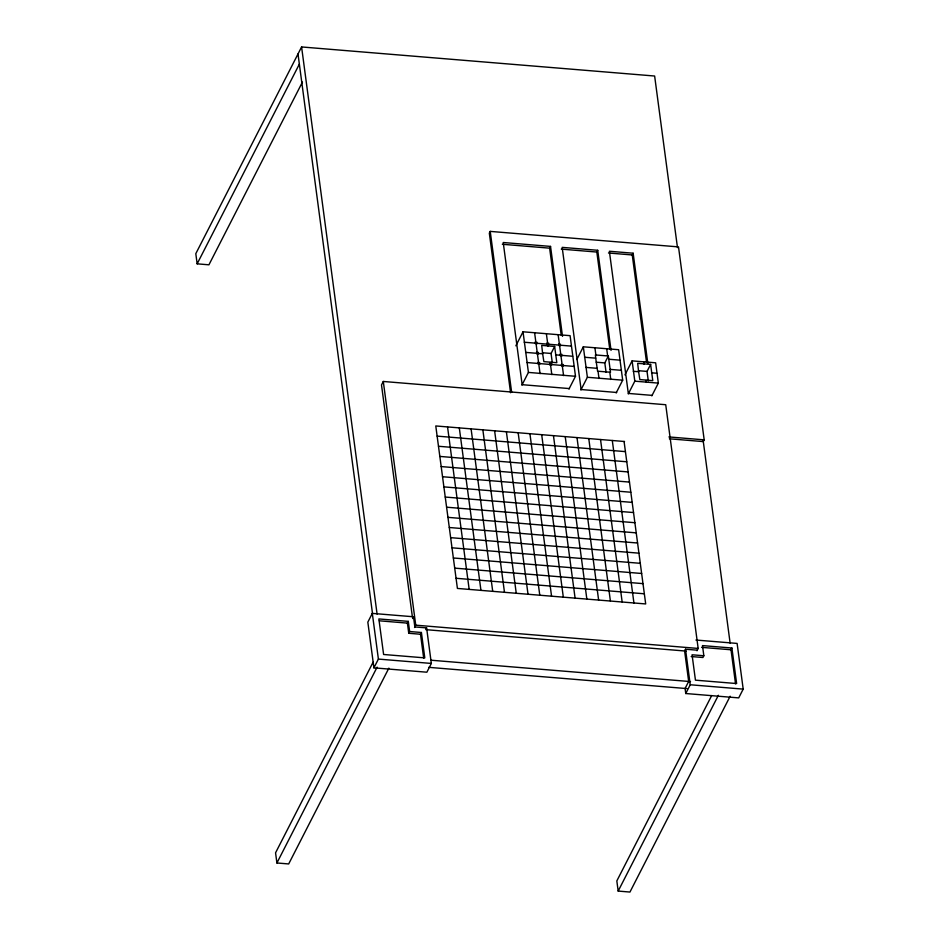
<?xml version="1.0" encoding="UTF-8"?>
<svg xmlns="http://www.w3.org/2000/svg" width="939" height="939" viewBox="0 0 939 939"><rect width="100%" height="100%" fill="white"/><g stroke="black" fill="none" stroke-linecap="round" stroke-linejoin="round"><path stroke-width="1.41" d="M521.908 385.154L528.422 372.419L523.023 331.796L570.09 335.669L575.501 376.293L568.975 389.039M542.648 353.792L541.709 345.388L554.644 346.456L556.815 362.7L543.869 361.632L542.648 353.792L525.582 352.383M580.865 390.014L587.38 377.267L583.33 346.808L618.637 349.719L622.686 380.178L616.172 392.925M595.713 358.158L595.396 354.942L608.343 355.998L610.514 372.255L597.568 371.187L595.713 358.158L584.539 357.243M628.297 393.922L634.811 381.175L632.111 360.869L655.645 362.806L658.345 383.112L651.83 395.859M638.614 371.738L637.675 363.334L650.621 364.402L652.781 380.647L639.835 379.579L638.614 371.738L633.32 371.304M677.477 247.614L654.636 76.024L301.595 46.95L195.805 253.683L197.155 263.836L208.928 264.81L302.44 82.057M197.155 263.836L299.365 64.11M696.984 650.774L698.17 648.438L665.728 404.721L383.3 381.469L381.504 384.967L412.409 617.076M669.401 438.806L703.299 441.6L704.191 439.851L678.51 246.898L490.228 231.393L489.325 233.154L510.57 392.725M561.217 335.2L549.632 248.166L550.536 246.405L503.222 242.508L522.154 384.685L569.457 388.582M372.314 613.39L367.83 622.146L373.91 667.84L426.869 672.207L431.341 663.439L426.611 627.898L414.85 626.935L413.5 616.77L372.314 613.39L378.394 659.084L373.91 667.84M515.851 345.81L523.023 331.796M373.088 662.23L275.561 852.823L276.911 862.976L288.684 863.95L388.875 668.134M276.911 862.976L377.114 667.159M609.763 349.238L596.828 252.051L597.72 250.29L562.179 247.368L581.112 389.532L616.641 392.467M408.747 633.273L407.397 623.12L408.289 621.372L378.863 618.942L383.605 654.483L424.792 657.875L421.411 632.499L409.639 631.524L408.747 633.273L420.508 634.248L421.411 632.499M412.597 618.531L413.5 616.77M552.32 362.935L551.064 353.463L554.644 346.456M414.545 627.51L415.742 625.174L383.3 381.469M425.719 629.646L426.611 627.898M576.804 359.543L583.33 346.808M646.537 362.313L632.252 254.962L633.144 253.213L609.376 251.253L628.308 393.418L652.077 395.378M606.078 372.384L604.81 362.912L608.343 355.998M624.94 374.884L632.111 360.869M648.297 380.882L647.03 371.41L650.621 364.402M697.278 650.187L685.505 649.225L684.613 650.973L688.674 681.432L685.083 688.451L685.763 693.522L738.711 697.888L743.195 689.12L737.115 643.426L695.928 640.034M703.839 655.751L692.066 654.788L695.447 680.165L736.634 683.557L731.904 648.016L702.489 645.598L703.839 655.751L702.935 657.5L691.174 656.537M685.763 693.522L690.235 684.766L685.505 649.225M731.904 648.016L731.011 649.776L701.586 647.347M711.692 695.553L616.829 880.923L618.179 891.076L629.952 892.05L730.155 696.233M618.179 891.076L718.382 695.271M536.955 342.195L535.324 343.639M538.305 352.348L536.674 353.803M548.728 343.169L547.085 344.613M539.667 362.513L538.024 363.956M560.489 344.132L558.858 345.587M551.428 363.475L549.784 364.919M561.851 354.285L560.207 355.74M563.2 364.449L561.557 365.893M528.422 372.419L575.501 376.293M587.38 377.267L622.686 380.178M634.811 381.175L658.345 383.112M502.33 244.269L549.632 248.166M561.287 249.117L596.828 252.051M608.484 253.002L632.252 254.962M524.232 342.23L571.299 346.104M542.437 352.747L551.064 353.463M555.595 354.848L572.649 356.257M608.66 359.226L619.846 360.142M596.183 362.196L604.81 362.912M638.403 370.694L647.03 371.41M526.932 362.536L573.999 366.41M585.889 367.395L597.075 368.311M610.01 369.379L621.195 370.295M651.56 372.806L656.854 373.241M668.885 436.94L704.191 439.851M624.529 441.506L435.778 425.954L457.41 588.436L645.692 603.941L624.071 441.459M437.128 436.119L625.421 451.624M438.49 446.271L626.771 461.777M439.839 456.424L628.121 471.93M441.189 466.577L629.47 482.083M442.539 476.73L630.82 492.236M443.889 486.883L632.182 502.388M445.239 497.048L633.532 512.553M446.6 507.201L634.881 522.706M447.95 517.354L636.231 532.859M449.3 527.507L637.581 543.012M450.65 537.66L638.931 553.165M451.999 547.813L640.292 563.318M453.349 557.977L641.642 573.483M454.711 568.13L642.992 583.635M456.061 578.283L644.342 593.788M379.368 620.808L407.397 623.12M415.742 625.174L698.17 648.438M427.057 629.764L686.186 651.103M430.848 660.199L690.517 681.585M378.394 659.084L431.341 663.439M690.235 684.766L743.195 689.12M428.712 667.336L686.925 688.592M560.712 345.74L558.646 343.979M548.939 344.766L546.874 343.017M562.062 355.893L559.996 354.132M537.167 343.791L535.101 342.042M563.412 366.046L561.346 364.297M538.528 353.956L536.462 352.195M551.639 365.071L549.573 363.323M539.878 364.109L537.812 362.36M703.029 439.558L730.131 643.145M730.906 648.955L735.542 683.862M633.144 253.213L647.828 363.463M643.731 362.114L644.001 364.144M646.173 380.389L646.443 382.419M597.72 250.29L611.043 350.388M606.723 349.026L607.674 356.127M609.834 372.372L610.773 379.485M612.298 440.497L633.931 602.979M594.95 348.052L595.901 355.165M598.061 371.41L599.012 378.511M600.526 439.522L622.158 602.005M588.765 438.56L610.397 601.03M576.992 437.586L598.624 600.068M550.536 246.405L562.508 336.35M558.177 334.977L563.588 375.6M565.231 436.623L586.852 599.094M546.416 334.014L548.036 346.198M550.195 362.442L551.815 374.626M553.458 435.649L575.091 598.131M534.643 333.04L540.054 373.663M541.686 434.687L563.318 597.157M529.925 433.712L551.557 596.195M518.152 432.738L539.784 595.22M490.228 231.393L511.661 392.42M506.391 431.776L528.011 594.246M494.618 430.801L516.25 593.284M482.857 429.839L504.478 592.309M471.085 428.865L492.717 591.347M459.312 427.902L480.944 590.373M447.551 426.928L469.171 589.41M420.508 634.248L423.7 658.227M408.289 621.372L409.639 631.524M301.595 46.95L377.091 614.071M298.003 53.957L372.537 613.813"/></g></svg>
